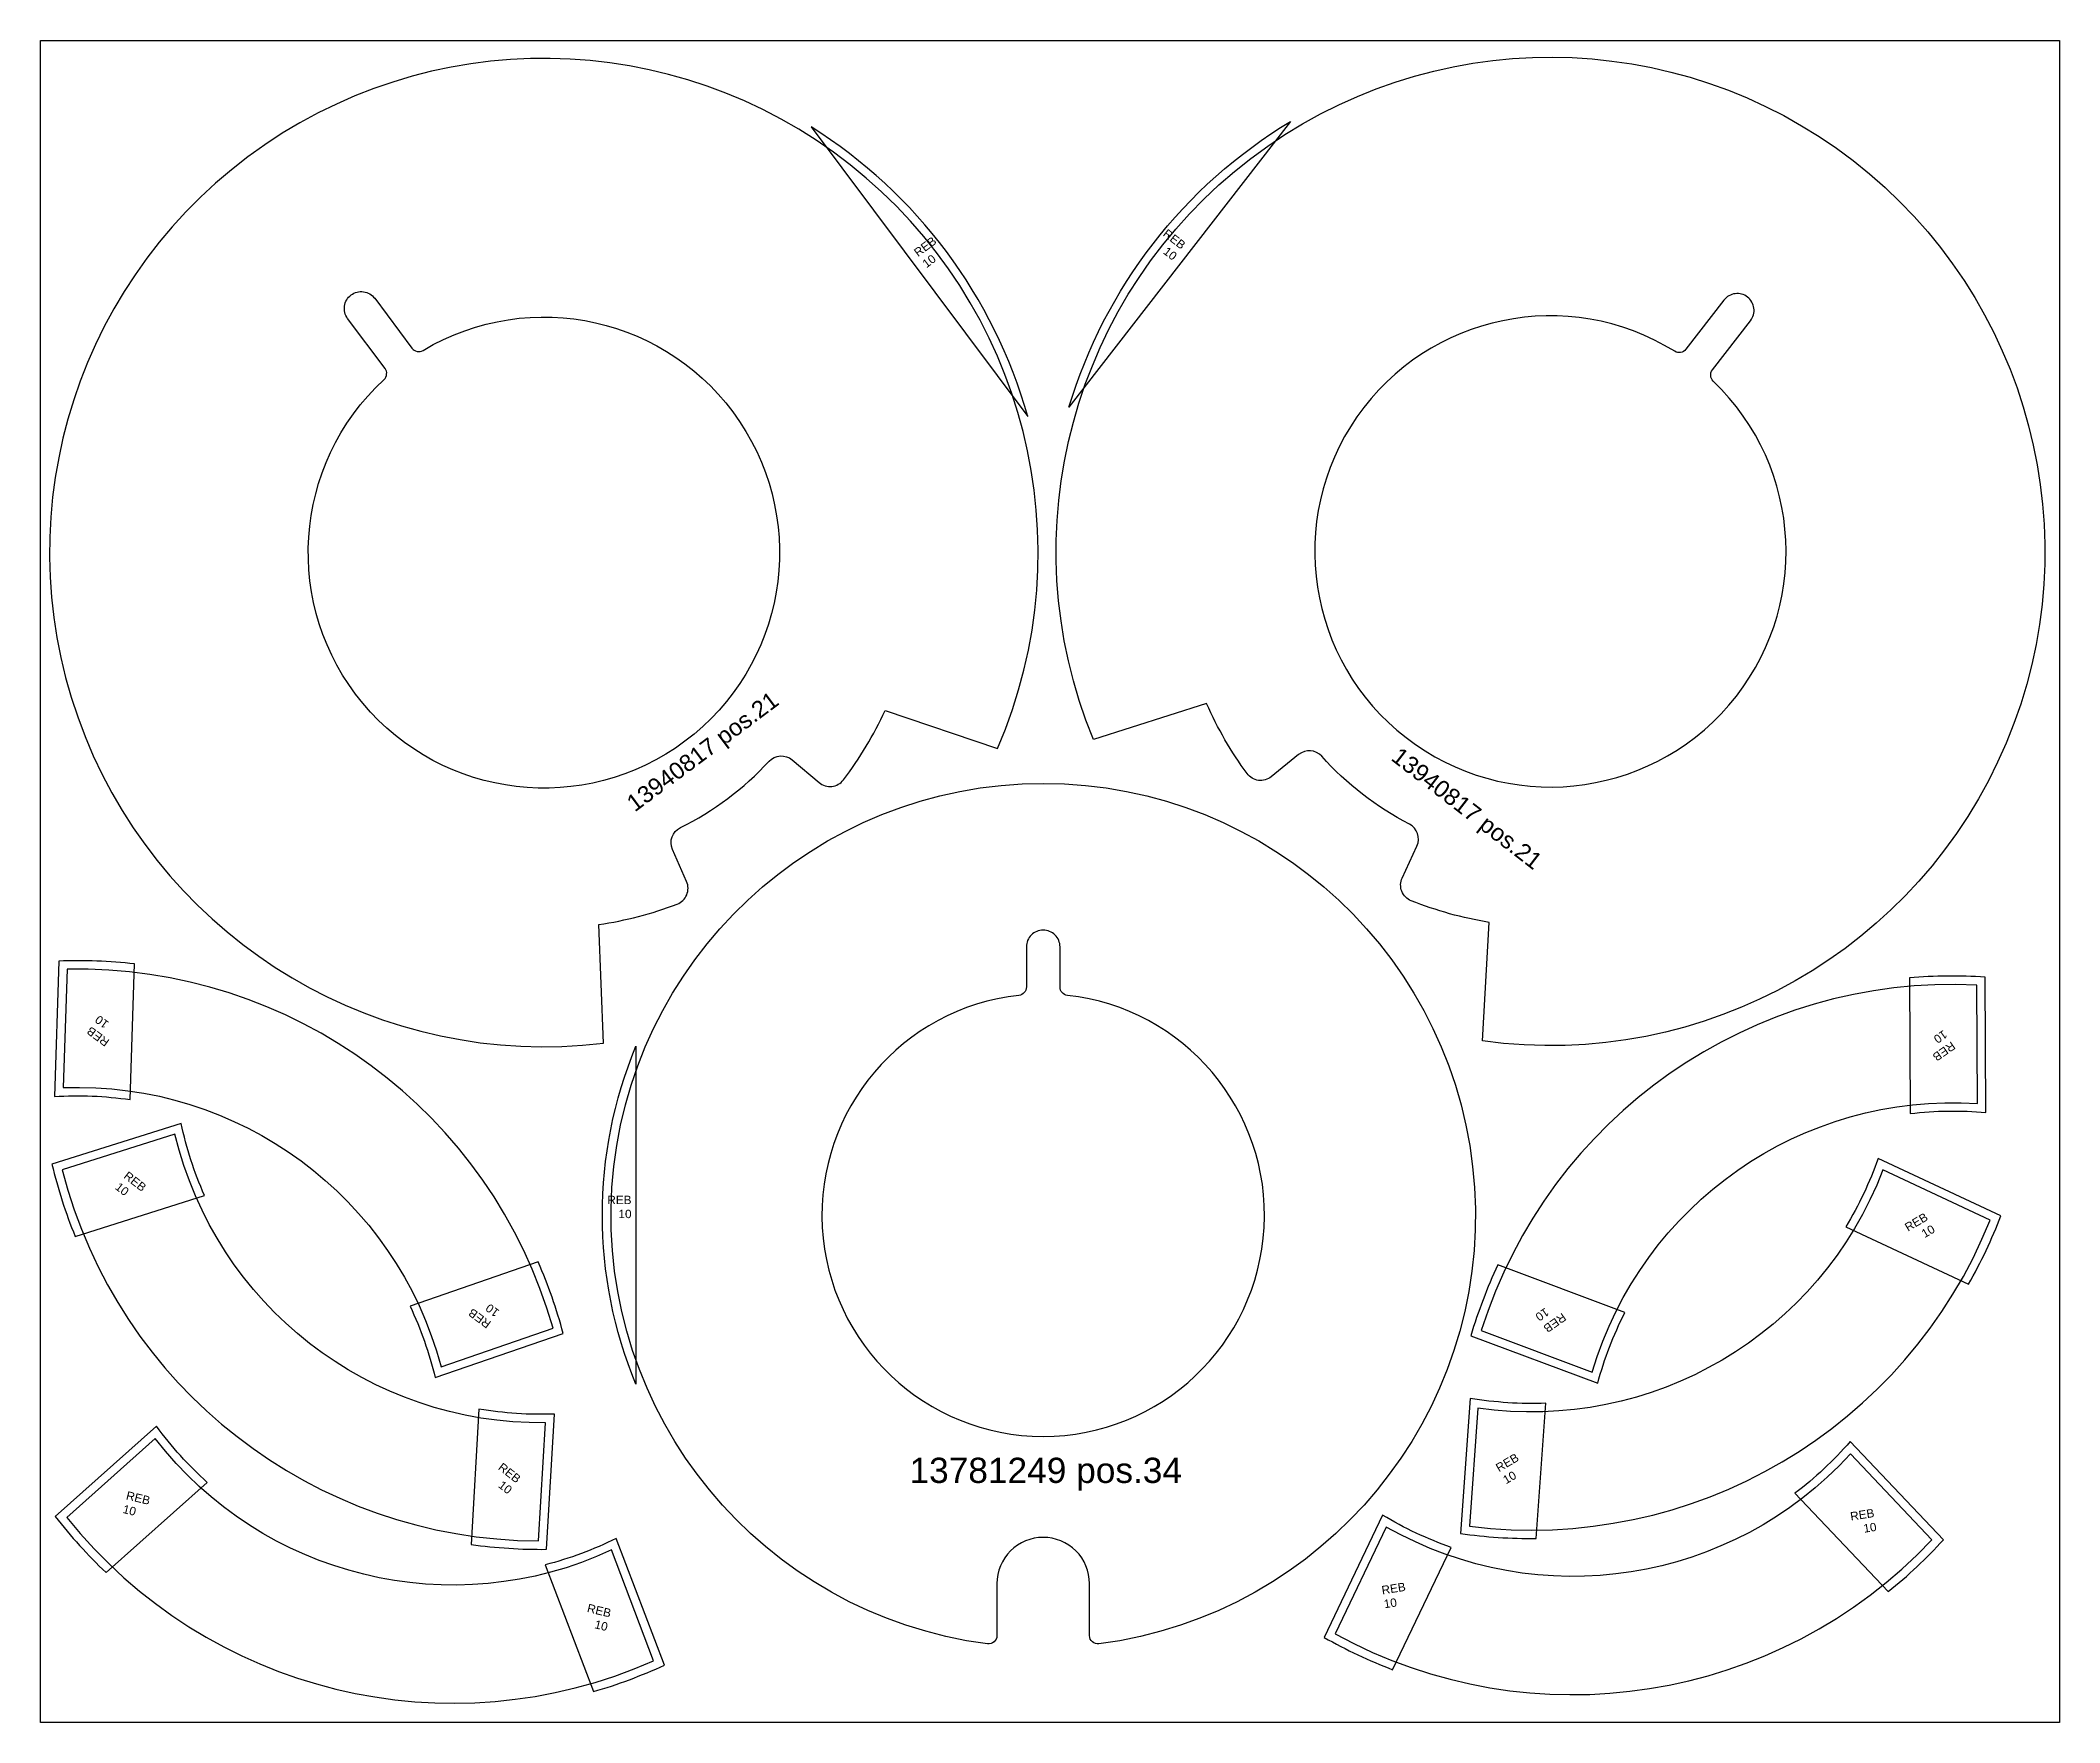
# Model space of a CAD drawing. Header units: millimetres. Extents: x 8883 to 11283, y 1901 to 3901.
import ezdxf

# ---------------------------------------------------------------- set-up
doc = ezdxf.new("R2010")
doc.units = ezdxf.units.MM
for name, color, linetype in [('13781249', 7, 'Continuous'), ('13940817', 7, 'Continuous'), ('Rebaixo', 6, 'Continuous'), ('Texto', 3, 'Continuous')]:
    doc.layers.add(name, color=color, linetype=linetype)
doc.styles.get("Standard").update_dxf_attribs({"font": 'arial.ttf'})

msp = doc.modelspace()

# ---------------------------------------------------------------- linework, layer by layer
msp.add_lwpolyline([(8882.6, 3901.5), (11282.6, 3901.5), (11282.6, 1901.5), (8882.6, 1901.5)], close=True)
at = {"layer": '13781249', "color": 241}
for points in [[(10140.8, 1995, -0.452621), (10129.5, 2004.9), (10129.5, 2066.7, 0.414214), (10074.5, 2121.7), (10074.5, 2121.7, 0.414214), (10019.5, 2066.7), (10019.5, 2004.9, -0.452621), (10008.3, 1995, -15.442938)], [(10103.4, 2766.1, -0.382318), (10094.5, 2776.1), (10094.5, 2823.7, 0.414214), (10074.5, 2843.7), (10074.5, 2843.7, 0.414214), (10054.5, 2823.7), (10054.5, 2776.1, -0.382318), (10045.6, 2766.1, 18.144888)]]:
    msp.add_lwpolyline(points, format="xyb", close=True, dxfattribs=at)
at = {"layer": '13940817', "color": 241}
for points in [[(9639.4, 2874.5, 0.42954), (9650.7, 2901.3), (9633.8, 2939.6, -0.40074), (9643.2, 2965.5, 0.090923), (9748.7, 3044.4, -0.40074), (9776.2, 3046.1), (9808.2, 3019.1, 0.42954), (9837, 3022.3, 0.054003), (9886.6, 3104.8), (10020.3, 3059.6, 3.75046), (9551.8, 2709.3), (9546.3, 2850.3, 0.054003)], [(10511.9, 2878.6, -0.42954), (10501.2, 2905.6), (10518.7, 2943.6, 0.40074), (10509.7, 2969.7, -0.090923), (10405.6, 3050.3, 0.40074), (10378.1, 3052.4), (10345.6, 3026, -0.42954), (10316.9, 3029.7, -0.054003), (10268.7, 3113), (10134.2, 3070.1, -3.75046), (10596.8, 2711.9), (10604.7, 2852.8, -0.054003)], [(9291, 3498.2, 0.384176), (9292.2, 3511.5), (9247.8, 3570.8, -0.414214), (9251.9, 3598.8), (9251.9, 3598.8, -0.414214), (9279.9, 3594.8), (9324.2, 3535.5, 0.384176), (9337.4, 3532.9, -19.28147)], [(10870.9, 3496.3, -0.384176), (10869.9, 3509.7), (10915.2, 3568.2, 0.414214), (10911.6, 3596.3), (10911.6, 3596.3, 0.414214), (10883.6, 3592.7), (10838.2, 3534.2, -0.384176), (10825.1, 3531.8, 19.28147)], [(8914.3, 2797.1), (8909.6, 2656.4, -0.350729), (9358.8, 2324.6), (9491.9, 2370.5, 0.341091)], [(10595.2, 2367.6), (10727, 2318.1, -0.350729), (11184.9, 2637.6), (11184.1, 2778.4, 0.341091)], [(9474.8, 2117.5), (9483.1, 2258, -0.350729), (9042.5, 2601.1), (8908.3, 2558.6, 0.341091)], [(11200.1, 2499), (11072.5, 2558.5, -0.350729), (10591.2, 2275.4), (10581.2, 2135, 0.341091)], [(9611.5, 1975.1), (9561.5, 2106.7, -0.350729), (9019, 2239.2), (8914, 2145.5, 0.341091)], [(11130.8, 2118.7), (11033.9, 2220.9, -0.350729), (10482.3, 2134), (10421.5, 2007, 0.341091)]]:
    msp.add_lwpolyline(points, format="xyb", close=True, dxfattribs=at)
at = {"layer": 'Rebaixo', "color": 241}
for points in [[(10056.1, 3454.2, 0.186097), (9798.7, 3798.5)], [(10105.1, 3465.2, -0.186097), (10368.3, 3805.1)], [(8994.6, 2803.4, 0.037711), (8904.6, 2806.8), (8899.2, 2645.8, -0.051626), (8989.2, 2642.2)], [(11105, 2625.6, -0.051626), (11195, 2626.8), (11194, 2787.8, 0.037711), (11104, 2786.8)], [(9590.5, 2303.9, -0.199205), (9590.5, 2705.5)], [(9077.6, 2528.3, -0.051626), (9049.9, 2613.9), (8896.3, 2565.3, 0.037711), (8923.9, 2479.6)], [(11174.4, 2422.7, 0.037711), (11212.9, 2504.1), (11066.9, 2572.1, -0.051626), (11028.3, 2490.8)], [(9321.9, 2396.5, -0.051626), (9351.8, 2311.6), (9504, 2364.1, 0.037711), (9474.3, 2449.1)], [(10614.9, 2445.6, 0.037711), (10582.8, 2361.5), (10733.6, 2304.9, -0.051626), (10765.8, 2389)], [(10671.8, 2281.2, -0.051626), (10582, 2287), (10570.5, 2126.3, 0.037711), (10660.4, 2120.4)], [(9394.5, 2113.3, 0.037711), (9484.3, 2107.5), (9493.7, 2268.3, -0.051626), (9403.9, 2274.2)], [(9080.9, 2187.1, -0.051626), (9020.5, 2253.9), (8900.3, 2146.7, 0.037711), (8960.6, 2079.8)], [(11078.9, 2057.2, 0.037711), (11144.5, 2118.8), (11033.6, 2235.6, -0.051626), (10967.9, 2174.1)], [(10559.4, 2109.8, -0.051626), (10477.9, 2148.1), (10408.4, 2002.8, 0.037711), (10489.8, 1964.4)], [(9539.9, 1938.3, 0.037711), (9624.2, 1969.8), (9567, 2120.4, -0.051626), (9482.6, 2089)]]:
    msp.add_lwpolyline(points, format="xyb", close=True, dxfattribs=at)

# ---------------------------------------------------------------- texts
at = {"layer": 'Rebaixo', "color": 241, "char_height": 10}
for insert, attachment_point, rotation in [((10244.8, 3660.3), 3, 322.2474), ((9919.7, 3651.7), 1, 36.7878), ((8936.5, 2721.6), 3, 143.5525), ((11159.8, 2703.5), 1, 214.8989), ((8986.9, 2557.6), 1, 322.0949), ((11122, 2508.2), 3, 30.4599), ((9413.2, 2369.5), 1, 143.5525), ((10673.7, 2364.4), 3, 214.8989), ((9454.6, 2193.5), 3, 322.0949), ((10611.1, 2207.7), 1, 30.4599), ((8986.1, 2176.8), 1, 346.27), ((11061.4, 2155.9), 3, 8.9514), ((10476, 2063.7), 1, 8.9514), ((9561.9, 2036.1), 3, 346.27)]:
    msp.add_mtext_dynamic_manual_height_columns('REB\\P10', width=27.834, gutter_width=12.5, heights=[0], dxfattribs=dict(at, insert=insert, attachment_point=attachment_point, rotation=rotation))
at = {"layer": 'Rebaixo', "color": 241, "insert": (9585.2, 2527.9), "char_height": 10, "attachment_point": 3}
msp.add_mtext_dynamic_manual_height_columns('REB\\P10', width=29.928, gutter_width=12.5, heights=[0], dxfattribs=at)
at = {"layer": 'Texto', "color": 241, "char_height": 20}
for s, insert, attachment_point, rotation in [('{\\W7.60032;  }13940817 pos.21', (9482.6, 2928.8), 1, 36.7878), ('13940817 pos.21', (10669.7, 2930.2), 3, 322.2474)]:
    msp.add_mtext_dynamic_manual_height_columns(s, width=443.783, gutter_width=12.5, heights=[0], dxfattribs=dict(at, insert=insert, attachment_point=attachment_point, rotation=rotation))
at = {"layer": 'Texto', "color": 241, "insert": (10239.5, 2216.4), "char_height": 30, "attachment_point": 3}
msp.add_mtext_dynamic_manual_height_columns('13781249 pos.34', width=359.281, gutter_width=12.5, heights=[0], dxfattribs=at)

doc.saveas('drawing.dxf')
